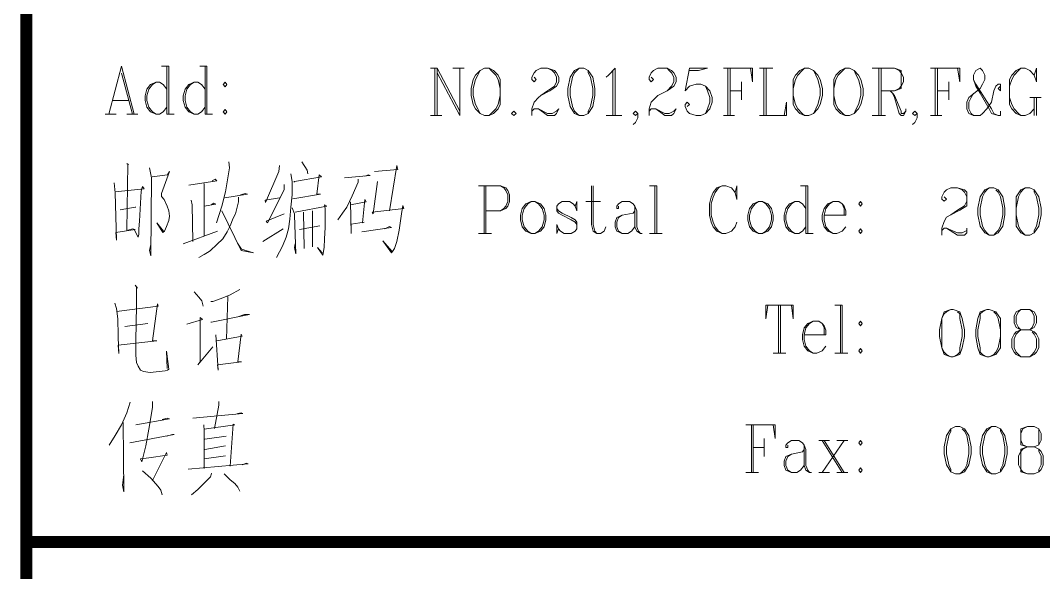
# Model space of a CAD drawing. Extents: x 1332633 to 1595679, y 264824 to 640777.
# Drawn here: x 1397321 to 1399463, y 411203 to 412359 of the extents above; entities that cross this region are included whole.
import ezdxf
from ezdxf.enums import TextEntityAlignment as Align

# ---------------------------------------------------------------- set-up
doc = ezdxf.new("R2010")
doc.units = 0
doc.header["$LTSCALE"] = 1000
doc.header["$MEASUREMENT"] = 0
doc.layers.get('0').update_dxf_attribs({"linetype": 'CONTINUOUS'})
doc.layers.add('_公共_图框', color=4, linetype='CONTINUOUS', lineweight=5)
doc.styles.add('图框文字', font='SIMKAI.TTF')

# ---------------------------------------------------------------- blocks, each defined once
blk = doc.blocks.new('vvxv')
at = {"color": 4, "lineweight": 0}
for points in [[(-3654.2, 9803.6), (-3640.1, 9803.6)], [(-3644.8, 9704.6), (-3644.8, 9803.6)], [(-3640.1, 9794.2), (-3592.9, 9704.6), (-3592.9, 9803.6)], [(-3640.1, 9704.6), (-3640.1, 9803.6), (-3592.9, 9714)], [(-3607.1, 9803.6), (-3583.5, 9803.6)], [(-3541, 9803.6), (-3550.5, 9798.9), (-3559.9, 9789.5), (-3564.6, 9780), (-3569.3, 9761.2), (-3569.3, 9747), (-3564.6, 9728.1), (-3559.9, 9718.7), (-3550.5, 9709.3), (-3541, 9704.6), (-3531.6, 9704.6), (-3522.2, 9709.3), (-3512.7, 9718.7), (-3508, 9728.1), (-3508, 9747), (-3508, 9761.2), (-3508, 9780), (-3512.7, 9789.5), (-3522.2, 9798.9), (-3531.6, 9803.6), (-3541, 9803.6), (-3550.5, 9798.9), (-3555.2, 9789.5), (-3559.9, 9780), (-3564.6, 9761.2), (-3564.6, 9747), (-3559.9, 9728.1), (-3555.2, 9718.7), (-3550.5, 9709.3), (-3541, 9704.6)], [(-3531.6, 9704.6), (-3526.9, 9709.3), (-3517.5, 9718.7), (-3512.7, 9728.1), (-3508, 9747), (-3508, 9761.2), (-3512.7, 9780), (-3517.5, 9789.5), (-3526.9, 9798.9), (-3531.6, 9803.6)], [(-3437.3, 9784.7), (-3432.6, 9780), (-3437.3, 9775.3), (-3442, 9780), (-3442, 9784.7), (-3437.3, 9794.2), (-3432.6, 9798.9), (-3423.1, 9803.6), (-3409, 9803.6), (-3394.8, 9798.9), (-3390.1, 9794.2), (-3385.4, 9784.7), (-3385.4, 9775.3), (-3390.1, 9765.9), (-3404.3, 9756.4), (-3423.1, 9747), (-3427.8, 9742.3), (-3437.3, 9732.9), (-3442, 9718.7), (-3442, 9704.6)], [(-3409, 9803.6), (-3399.5, 9798.9), (-3394.8, 9794.2), (-3390.1, 9784.7), (-3390.1, 9775.3), (-3394.8, 9765.9), (-3409, 9756.4), (-3423.1, 9747)], [(-3342.9, 9803.6), (-3352.4, 9798.9), (-3361.8, 9784.7), (-3366.5, 9761.2), (-3366.5, 9747), (-3361.8, 9723.4), (-3352.4, 9709.3), (-3342.9, 9704.6), (-3333.5, 9704.6), (-3324.1, 9709.3), (-3314.6, 9723.4), (-3309.9, 9747), (-3309.9, 9761.2), (-3314.6, 9784.7), (-3324.1, 9798.9), (-3333.5, 9803.6), (-3342.9, 9803.6), (-3347.7, 9798.9), (-3352.4, 9794.2), (-3357.1, 9784.7), (-3361.8, 9761.2), (-3361.8, 9747), (-3357.1, 9723.4), (-3352.4, 9714), (-3347.7, 9709.3), (-3342.9, 9704.6)], [(-3333.5, 9704.6), (-3324.1, 9709.3), (-3324.1, 9714), (-3319.4, 9723.4), (-3314.6, 9747), (-3314.6, 9761.2), (-3319.4, 9784.7), (-3324.1, 9794.2), (-3324.1, 9798.9)], [(-3286.3, 9784.7), (-3281.6, 9789.5), (-3267.5, 9803.6), (-3267.5, 9704.6)], [(-3272.2, 9798.9), (-3272.2, 9704.6)], [(-3192, 9784.7), (-3187.3, 9780), (-3192, 9775.3), (-3196.7, 9780), (-3196.7, 9784.7), (-3192, 9794.2), (-3187.3, 9798.9), (-3177.9, 9803.6), (-3159, 9803.6), (-3149.6, 9798.9), (-3144.8, 9794.2), (-3140.1, 9784.7), (-3140.1, 9775.3), (-3144.8, 9765.9), (-3159, 9756.4), (-3177.9, 9747), (-3182.6, 9742.3), (-3192, 9732.9), (-3196.7, 9718.7), (-3196.7, 9704.6)], [(-3159, 9803.6), (-3154.3, 9798.9), (-3149.6, 9794.2), (-3144.8, 9784.7), (-3144.8, 9775.3), (-3149.6, 9765.9), (-3159, 9756.4), (-3177.9, 9747)], [(-3111.8, 9803.6), (-3121.3, 9756.4), (-3111.8, 9765.9), (-3097.7, 9770.6), (-3088.2, 9770.6), (-3078.8, 9765.9), (-3069.4, 9756.4), (-3064.7, 9742.3), (-3064.7, 9732.9), (-3069.4, 9718.7), (-3078.8, 9709.3), (-3088.2, 9704.6), (-3097.7, 9704.6), (-3111.8, 9709.3), (-3116.5, 9714), (-3121.3, 9723.4), (-3121.3, 9728.1), (-3116.5, 9732.9), (-3111.8, 9728.1), (-3116.5, 9723.4)], [(-3111.8, 9798.9), (-3093, 9798.9), (-3074.1, 9803.6)], [(-3111.8, 9803.6), (-3074.1, 9803.6)], [(-3041.1, 9803.6), (-2979.8, 9803.6), (-2979.8, 9775.3), (-2984.5, 9803.6)], [(-3031.6, 9704.6), (-3031.6, 9803.6)], [(-3026.9, 9803.6), (-3026.9, 9704.6)], [(-2965.6, 9803.6), (-2937.3, 9803.6)], [(-2956.2, 9704.6), (-2956.2, 9803.6)], [(-2951.5, 9803.6), (-2951.5, 9704.6)], [(-2871.3, 9803.6), (-2880.7, 9798.9), (-2890.2, 9789.5), (-2894.9, 9780), (-2894.9, 9761.2), (-2894.9, 9747), (-2894.9, 9728.1), (-2890.2, 9718.7), (-2880.7, 9709.3), (-2871.3, 9704.6), (-2861.9, 9704.6), (-2852.4, 9709.3), (-2843, 9718.7), (-2838.3, 9728.1), (-2833.6, 9747), (-2833.6, 9761.2), (-2838.3, 9780), (-2843, 9789.5), (-2852.4, 9798.9), (-2861.9, 9803.6), (-2871.3, 9803.6), (-2876, 9798.9), (-2885.4, 9789.5), (-2890.2, 9780), (-2894.9, 9761.2), (-2894.9, 9747), (-2890.2, 9728.1), (-2885.4, 9718.7), (-2876, 9709.3), (-2871.3, 9704.6)], [(-2861.9, 9704.6), (-2852.4, 9709.3), (-2847.7, 9718.7), (-2843, 9728.1), (-2838.3, 9747), (-2838.3, 9761.2), (-2843, 9780), (-2847.7, 9789.5), (-2852.4, 9798.9), (-2861.9, 9803.6)], [(-2786.4, 9803.6), (-2795.8, 9798.9), (-2805.3, 9789.5), (-2810, 9780), (-2810, 9761.2), (-2810, 9747), (-2810, 9728.1), (-2805.3, 9718.7), (-2795.8, 9709.3), (-2786.4, 9704.6), (-2777, 9704.6), (-2767.5, 9709.3), (-2758.1, 9718.7), (-2753.4, 9728.1), (-2748.7, 9747), (-2748.7, 9761.2), (-2753.4, 9780), (-2758.1, 9789.5), (-2767.5, 9798.9), (-2777, 9803.6), (-2786.4, 9803.6), (-2791.1, 9798.9), (-2800.5, 9789.5), (-2805.3, 9780), (-2810, 9761.2), (-2810, 9747), (-2805.3, 9728.1), (-2800.5, 9718.7), (-2791.1, 9709.3), (-2786.4, 9704.6)], [(-2777, 9704.6), (-2767.5, 9709.3), (-2762.8, 9718.7), (-2758.1, 9728.1), (-2753.4, 9747), (-2753.4, 9761.2), (-2758.1, 9780), (-2762.8, 9789.5), (-2767.5, 9798.9), (-2777, 9803.6)], [(-2729.8, 9803.6), (-2682.6, 9803.6), (-2668.5, 9798.9), (-2668.5, 9794.2), (-2663.8, 9784.7), (-2663.8, 9775.3), (-2668.5, 9765.9), (-2668.5, 9761.2), (-2682.6, 9756.4), (-2710.9, 9756.4)], [(-2715.6, 9704.6), (-2715.6, 9803.6)], [(-2710.9, 9803.6), (-2710.9, 9704.6)], [(-2682.6, 9803.6), (-2673.2, 9798.9), (-2668.5, 9794.2), (-2668.5, 9784.7), (-2668.5, 9775.3), (-2668.5, 9765.9), (-2673.2, 9761.2), (-2682.6, 9756.4)], [(-2607.2, 9803.6), (-2545.8, 9803.6), (-2545.8, 9775.3), (-2550.6, 9803.6)], [(-2597.7, 9704.6), (-2597.7, 9803.6)], [(-2593, 9803.6), (-2593, 9704.6)], [(-2460.9, 9765.9), (-2465.7, 9761.2), (-2460.9, 9756.4), (-2460.9, 9761.2), (-2460.9, 9765.9), (-2460.9, 9770.6), (-2465.7, 9770.6), (-2470.4, 9765.9), (-2475.1, 9756.4), (-2479.8, 9732.9), (-2489.2, 9718.7), (-2498.7, 9709.3), (-2503.4, 9704.6), (-2517.5, 9704.6), (-2527, 9709.3), (-2531.7, 9718.7), (-2531.7, 9732.9), (-2527, 9742.3), (-2503.4, 9761.2), (-2498.7, 9770.6), (-2494, 9780), (-2494, 9789.5), (-2498.7, 9798.9), (-2503.4, 9803.6), (-2512.8, 9798.9), (-2517.5, 9789.5), (-2517.5, 9780), (-2512.8, 9765.9), (-2503.4, 9751.7), (-2484.5, 9718.7), (-2479.8, 9709.3), (-2465.7, 9704.6), (-2460.9, 9704.6), (-2460.9, 9709.3), (-2460.9, 9714)], [(-2418.5, 9803.6), (-2423.2, 9798.9), (-2432.6, 9789.5), (-2437.4, 9780), (-2442.1, 9765.9), (-2442.1, 9742.3), (-2437.4, 9728.1), (-2432.6, 9718.7), (-2423.2, 9709.3), (-2418.5, 9704.6)], [(-2390.2, 9789.5), (-2385.5, 9775.3), (-2385.5, 9803.6), (-2390.2, 9789.5), (-2399.6, 9798.9), (-2409.1, 9803.6), (-2418.5, 9803.6), (-2427.9, 9798.9), (-2437.4, 9789.5), (-2442.1, 9780), (-2442.1, 9765.9), (-2442.1, 9742.3), (-2442.1, 9728.1), (-2437.4, 9718.7), (-2427.9, 9709.3), (-2418.5, 9704.6), (-2409.1, 9704.6), (-2399.6, 9709.3), (-2390.2, 9718.7)], [(-3088.2, 9770.6), (-3078.8, 9765.9), (-3074.1, 9756.4), (-3069.4, 9742.3), (-3069.4, 9732.9), (-3074.1, 9718.7), (-3078.8, 9709.3), (-3088.2, 9704.6)], [(-3003.4, 9775.3), (-3003.4, 9737.6)], [(-2569.4, 9775.3), (-2569.4, 9737.6)], [(-2517.5, 9780), (-2512.8, 9770.6), (-2479.8, 9718.7), (-2475.1, 9709.3), (-2465.7, 9704.6)], [(-3026.9, 9756.4), (-3003.4, 9756.4)], [(-2692.1, 9756.4), (-2687.3, 9751.7), (-2682.6, 9747), (-2668.5, 9714), (-2668.5, 9709.3), (-2663.8, 9709.3), (-2659, 9714)], [(-2687.3, 9751.7), (-2682.6, 9742.3), (-2673.2, 9709.3), (-2668.5, 9704.6), (-2663.8, 9704.6), (-2659, 9714), (-2659, 9718.7)], [(-2593, 9756.4), (-2569.4, 9756.4)], [(-2517.5, 9704.6), (-2522.3, 9709.3), (-2527, 9718.7), (-2527, 9732.9), (-2522.3, 9742.3), (-2517.5, 9751.7)], [(-2965.6, 9704.6), (-2909, 9704.6), (-2909, 9732.9), (-2913.7, 9704.6)], [(-2399.6, 9742.3), (-2376, 9742.3)], [(-2390.2, 9742.3), (-2390.2, 9704.6)], [(-2385.5, 9742.3), (-2385.5, 9704.6)], [(-3654.2, 9704.6), (-3630.7, 9704.6)], [(-3475, 9709.3), (-3479.7, 9704.6), (-3484.4, 9709.3), (-3479.7, 9714), (-3475, 9709.3), (-3475, 9709.3)], [(-3442, 9714), (-3437.3, 9718.7), (-3427.8, 9718.7), (-3409, 9709.3), (-3399.5, 9709.3), (-3390.1, 9714), (-3385.4, 9718.7)], [(-3427.8, 9718.7), (-3409, 9704.6), (-3394.8, 9704.6), (-3390.1, 9709.3), (-3385.4, 9718.7)], [(-3286.3, 9704.6), (-3253.3, 9704.6)], [(-3220.3, 9709.3), (-3225, 9704.6), (-3229.7, 9709.3), (-3225, 9714), (-3220.3, 9709.3), (-3220.3, 9699.8), (-3225, 9690.4), (-3229.7, 9685.7)], [(-3196.7, 9714), (-3192, 9718.7), (-3182.6, 9718.7), (-3163.7, 9709.3), (-3154.3, 9709.3), (-3144.8, 9714), (-3140.1, 9718.7)], [(-3182.6, 9718.7), (-3163.7, 9704.6), (-3149.6, 9704.6), (-3144.8, 9709.3), (-3140.1, 9718.7)], [(-3041.1, 9704.6), (-3017.5, 9704.6)], [(-2729.8, 9704.6), (-2701.5, 9704.6)], [(-2635.5, 9709.3), (-2640.2, 9704.6), (-2644.9, 9709.3), (-2640.2, 9714), (-2635.5, 9709.3), (-2635.5, 9699.8), (-2640.2, 9690.4), (-2644.9, 9685.7)], [(-2607.2, 9704.6), (-2583.6, 9704.6)], [(-2578.9, 9534.8), (-2574.1, 9530), (-2578.9, 9525.3), (-2583.6, 9530), (-2583.6, 9534.8), (-2578.9, 9544.2), (-2574.1, 9548.9), (-2564.7, 9553.6), (-2550.6, 9553.6), (-2536.4, 9548.9), (-2531.7, 9544.2), (-2531.7, 9534.8), (-2531.7, 9525.3), (-2531.7, 9515.9), (-2545.8, 9506.5), (-2564.7, 9497), (-2574.1, 9492.3), (-2578.9, 9482.9), (-2583.6, 9468.7), (-2583.6, 9454.6)], [(-2550.6, 9553.6), (-2541.1, 9548.9), (-2536.4, 9544.2), (-2531.7, 9534.8), (-2531.7, 9525.3), (-2536.4, 9515.9), (-2550.6, 9506.5), (-2564.7, 9497)], [(-2484.5, 9553.6), (-2494, 9548.9), (-2503.4, 9534.8), (-2508.1, 9511.2), (-2508.1, 9497), (-2503.4, 9473.4), (-2494, 9459.3), (-2484.5, 9454.6), (-2475.1, 9454.6), (-2465.7, 9459.3), (-2456.2, 9473.4), (-2451.5, 9497), (-2451.5, 9511.2), (-2456.2, 9534.8), (-2465.7, 9548.9), (-2475.1, 9553.6), (-2484.5, 9553.6), (-2489.2, 9548.9), (-2494, 9544.2), (-2498.7, 9534.8), (-2503.4, 9511.2), (-2503.4, 9497), (-2498.7, 9473.4), (-2494, 9464), (-2489.2, 9459.3), (-2484.5, 9454.6)], [(-2409.1, 9553.6), (-2418.5, 9548.9), (-2427.9, 9534.8), (-2427.9, 9511.2), (-2427.9, 9497), (-2427.9, 9473.4), (-2418.5, 9459.3), (-2409.1, 9454.6), (-2399.6, 9454.6), (-2390.2, 9459.3), (-2380.8, 9473.4), (-2376, 9497), (-2376, 9511.2), (-2380.8, 9534.8), (-2390.2, 9548.9), (-2399.6, 9553.6), (-2409.1, 9553.6), (-2413.8, 9548.9), (-2418.5, 9544.2), (-2423.2, 9534.8), (-2427.9, 9511.2), (-2427.9, 9497), (-2423.2, 9473.4), (-2418.5, 9464), (-2413.8, 9459.3), (-2409.1, 9454.6)], [(-2475.1, 9454.6), (-2470.4, 9459.3), (-2465.7, 9464), (-2460.9, 9473.4), (-2456.2, 9497), (-2456.2, 9511.2), (-2460.9, 9534.8), (-2465.7, 9544.2), (-2470.4, 9548.9)], [(-2399.6, 9454.6), (-2390.2, 9459.3), (-2390.2, 9464), (-2385.5, 9473.4), (-2380.8, 9497), (-2380.8, 9511.2), (-2385.5, 9534.8), (-2390.2, 9544.2), (-2390.2, 9548.9)], [(-2583.6, 9464), (-2578.9, 9468.7), (-2574.1, 9468.7), (-2550.6, 9459.3), (-2541.1, 9459.3), (-2531.7, 9464), (-2531.7, 9468.7)], [(-2574.1, 9468.7), (-2550.6, 9454.6), (-2536.4, 9454.6), (-2531.7, 9459.3), (-2531.7, 9468.7)], [(-2564.7, 9298.9), (-2578.9, 9294.2), (-2583.6, 9280.1), (-2588.3, 9256.5), (-2588.3, 9242.3), (-2583.6, 9218.8), (-2578.9, 9204.6), (-2564.7, 9199.9), (-2560, 9199.9), (-2545.8, 9204.6), (-2541.1, 9218.8), (-2536.4, 9242.3), (-2536.4, 9256.5), (-2541.1, 9280.1), (-2545.8, 9294.2), (-2560, 9298.9), (-2564.7, 9298.9), (-2574.1, 9294.2), (-2578.9, 9289.5), (-2583.6, 9280.1), (-2583.6, 9256.5), (-2583.6, 9242.3), (-2583.6, 9218.8), (-2578.9, 9209.3), (-2574.1, 9204.6), (-2564.7, 9199.9)], [(-2489.2, 9298.9), (-2503.4, 9294.2), (-2508.1, 9280.1), (-2512.8, 9256.5), (-2512.8, 9242.3), (-2508.1, 9218.8), (-2503.4, 9204.6), (-2489.2, 9199.9), (-2484.5, 9199.9), (-2470.4, 9204.6), (-2460.9, 9218.8), (-2460.9, 9242.3), (-2460.9, 9256.5), (-2460.9, 9280.1), (-2470.4, 9294.2), (-2484.5, 9298.9), (-2489.2, 9298.9), (-2498.7, 9294.2), (-2503.4, 9289.5), (-2503.4, 9280.1), (-2508.1, 9256.5), (-2508.1, 9242.3), (-2503.4, 9218.8), (-2503.4, 9209.3), (-2498.7, 9204.6), (-2489.2, 9199.9)], [(-2418.5, 9298.9), (-2427.9, 9294.2), (-2432.6, 9284.8), (-2432.6, 9270.6), (-2427.9, 9261.2), (-2418.5, 9256.5), (-2399.6, 9256.5), (-2390.2, 9261.2), (-2385.5, 9270.6), (-2385.5, 9284.8), (-2390.2, 9294.2), (-2399.6, 9298.9), (-2418.5, 9298.9), (-2423.2, 9294.2), (-2427.9, 9284.8), (-2427.9, 9270.6), (-2423.2, 9261.2), (-2418.5, 9256.5)], [(-2399.6, 9256.5), (-2394.9, 9261.2), (-2390.2, 9270.6), (-2390.2, 9284.8), (-2394.9, 9294.2), (-2399.6, 9298.9)], [(-2560, 9199.9), (-2550.6, 9204.6), (-2545.8, 9209.3), (-2545.8, 9218.8), (-2541.1, 9242.3), (-2541.1, 9256.5), (-2545.8, 9280.1), (-2545.8, 9289.5), (-2550.6, 9294.2)], [(-2484.5, 9199.9), (-2475.1, 9204.6), (-2470.4, 9209.3), (-2465.7, 9218.8), (-2460.9, 9242.3), (-2460.9, 9256.5), (-2465.7, 9280.1), (-2470.4, 9289.5), (-2475.1, 9294.2)], [(-2418.5, 9256.5), (-2427.9, 9251.8), (-2432.6, 9247.1), (-2437.4, 9237.6), (-2437.4, 9218.8), (-2432.6, 9209.3), (-2427.9, 9204.6), (-2418.5, 9199.9), (-2399.6, 9199.9), (-2390.2, 9204.6), (-2385.5, 9209.3), (-2380.8, 9218.8), (-2380.8, 9237.6), (-2385.5, 9247.1), (-2390.2, 9251.8), (-2399.6, 9256.5)], [(-2418.5, 9256.5), (-2423.2, 9251.8), (-2427.9, 9247.1), (-2432.6, 9237.6), (-2432.6, 9218.8), (-2427.9, 9209.3), (-2423.2, 9204.6), (-2418.5, 9199.9)], [(-2399.6, 9199.9), (-2394.9, 9204.6), (-2390.2, 9209.3), (-2385.5, 9218.8), (-2385.5, 9237.6), (-2390.2, 9247.1), (-2394.9, 9251.8)], [(-2555.3, 9053.7), (-2564.7, 9049), (-2574.1, 9034.8), (-2578.9, 9011.2), (-2578.9, 8997.1), (-2574.1, 8973.5), (-2564.7, 8959.3), (-2555.3, 8954.6), (-2545.8, 8954.6), (-2536.4, 8959.3), (-2527, 8973.5), (-2522.3, 8997.1), (-2522.3, 9011.2), (-2527, 9034.8), (-2536.4, 9049), (-2545.8, 9053.7), (-2555.3, 9053.7), (-2564.7, 9049), (-2564.7, 9044.2), (-2569.4, 9034.8), (-2574.1, 9011.2), (-2574.1, 8997.1), (-2569.4, 8973.5), (-2564.7, 8964.1), (-2564.7, 8959.3), (-2555.3, 8954.6)], [(-2545.8, 8954.6), (-2541.1, 8959.3), (-2536.4, 8964.1), (-2531.7, 8973.5), (-2527, 8997.1), (-2527, 9011.2), (-2531.7, 9034.8), (-2536.4, 9044.2), (-2541.1, 9049)], [(-2479.8, 9053.7), (-2489.2, 9049), (-2498.7, 9034.8), (-2503.4, 9011.2), (-2503.4, 8997.1), (-2498.7, 8973.5), (-2489.2, 8959.3), (-2479.8, 8954.6), (-2470.4, 8954.6), (-2460.9, 8959.3), (-2451.5, 8973.5), (-2446.8, 8997.1), (-2446.8, 9011.2), (-2451.5, 9034.8), (-2460.9, 9049), (-2470.4, 9053.7), (-2479.8, 9053.7), (-2484.5, 9049), (-2489.2, 9044.2), (-2494, 9034.8), (-2498.7, 9011.2), (-2498.7, 8997.1), (-2494, 8973.5), (-2489.2, 8964.1), (-2484.5, 8959.3), (-2479.8, 8954.6)], [(-2470.4, 8954.6), (-2460.9, 8959.3), (-2460.9, 8964.1), (-2456.2, 8973.5), (-2451.5, 8997.1), (-2451.5, 9011.2), (-2456.2, 9034.8), (-2460.9, 9044.2), (-2460.9, 9049)], [(-2404.3, 9053.7), (-2418.5, 9049), (-2418.5, 9039.5), (-2418.5, 9025.4), (-2418.5, 9015.9), (-2404.3, 9011.2), (-2390.2, 9011.2), (-2380.8, 9015.9), (-2376, 9025.4), (-2376, 9039.5), (-2380.8, 9049), (-2390.2, 9053.7), (-2404.3, 9053.7), (-2413.8, 9049), (-2418.5, 9039.5), (-2418.5, 9025.4), (-2413.8, 9015.9), (-2404.3, 9011.2)], [(-2390.2, 9011.2), (-2380.8, 9015.9), (-2380.8, 9025.4), (-2380.8, 9039.5), (-2380.8, 9049), (-2390.2, 9053.7)], [(-2404.3, 9011.2), (-2418.5, 9006.5), (-2418.5, 9001.8), (-2423.2, 8992.4), (-2423.2, 8973.5), (-2418.5, 8964.1), (-2418.5, 8959.3), (-2404.3, 8954.6), (-2390.2, 8954.6), (-2380.8, 8959.3), (-2376, 8964.1), (-2371.3, 8973.5), (-2371.3, 8992.4), (-2376, 9001.8), (-2380.8, 9006.5), (-2390.2, 9011.2)], [(-2404.3, 9011.2), (-2413.8, 9006.5), (-2418.5, 9001.8), (-2418.5, 8992.4), (-2418.5, 8973.5), (-2418.5, 8964.1), (-2413.8, 8959.3), (-2404.3, 8954.6)], [(-2390.2, 8954.6), (-2380.8, 8959.3), (-2380.8, 8964.1), (-2376, 8973.5), (-2376, 8992.4), (-2380.8, 9001.8), (-2380.8, 9006.5)]]:
    blk.add_lwpolyline(points, dxfattribs=at)
at = {"layer": '_公共_图框'}
for p, q in [((-4327.8, 9707.7), (-4301, 9807.8)), ((-4301, 9807.8), (-4274.5, 9707.7)), ((-4301, 9793.5), (-4278.2, 9707.7)), ((-4217.4, 9807.8), (-4202, 9807.8)), ((-4205.9, 9807.8), (-4205.9, 9707.7)), ((-4202, 9807.8), (-4202, 9707.7)), ((-4137.3, 9807.8), (-4122.2, 9807.8)), ((-4125.9, 9807.8), (-4125.9, 9707.7)), ((-4122.2, 9807.8), (-4122.2, 9707.7)), ((-4240.2, 9769.6), (-4247.8, 9760.2)), ((-4236.3, 9769.6), (-4244.1, 9760.2)), ((-4228.8, 9774.5), (-4240.2, 9769.6)), ((-4228.8, 9774.5), (-4236.3, 9769.6)), ((-4221.3, 9774.5), (-4228.8, 9774.5)), ((-4213.5, 9769.6), (-4221.3, 9774.5)), ((-4205.9, 9760.2), (-4213.5, 9769.6)), ((-4160.2, 9769.6), (-4168, 9760.2)), ((-4156.5, 9769.6), (-4164.1, 9760.2)), ((-4148.7, 9774.5), (-4160.2, 9769.6)), ((-4148.7, 9774.5), (-4156.5, 9769.6)), ((-4141.2, 9774.5), (-4148.7, 9774.5)), ((-4133.7, 9769.6), (-4141.2, 9774.5)), ((-4125.9, 9760.2), (-4133.7, 9769.6)), ((-4084, 9774.5), (-4087.9, 9769.6)), ((-4087.9, 9769.6), (-4084, 9764.9)), ((-4084, 9774.5), (-4084, 9774.5)), ((-4080.4, 9769.6), (-4084, 9774.5)), ((-4084, 9764.9), (-4080.4, 9769.6)), ((-4247.8, 9760.2), (-4251.7, 9745.9)), ((-4251.7, 9745.9), (-4251.7, 9736.3)), ((-4244.1, 9760.2), (-4247.8, 9745.9)), ((-4247.8, 9745.9), (-4247.8, 9736.3)), ((-4168, 9760.2), (-4171.6, 9745.9)), ((-4171.6, 9745.9), (-4171.6, 9736.3)), ((-4164.1, 9760.2), (-4168, 9745.9)), ((-4168, 9745.9), (-4168, 9736.3)), ((-4320, 9736.3), (-4286, 9736.3)), ((-4251.7, 9736.3), (-4247.8, 9722)), ((-4247.8, 9736.3), (-4244.1, 9722)), ((-4171.6, 9736.3), (-4168, 9722)), ((-4168, 9736.3), (-4164.1, 9722)), ((-4335.3, 9707.7), (-4312.5, 9707.7)), ((-4289.6, 9707.7), (-4266.7, 9707.7)), ((-4247.8, 9722), (-4240.2, 9712.7)), ((-4244.1, 9722), (-4236.3, 9712.7)), ((-4240.2, 9712.7), (-4228.8, 9707.7)), ((-4236.3, 9712.7), (-4228.8, 9707.7)), ((-4228.8, 9707.7), (-4221.3, 9707.7)), ((-4221.3, 9707.7), (-4213.5, 9712.7)), ((-4213.5, 9712.7), (-4205.9, 9722)), ((-4205.9, 9707.7), (-4190.6, 9707.7)), ((-4168, 9722), (-4160.2, 9712.7)), ((-4164.1, 9722), (-4156.5, 9712.7)), ((-4160.2, 9712.7), (-4148.7, 9707.7)), ((-4156.5, 9712.7), (-4148.7, 9707.7)), ((-4148.7, 9707.7), (-4141.2, 9707.7)), ((-4141.2, 9707.7), (-4133.7, 9712.7)), ((-4133.7, 9712.7), (-4125.9, 9722)), ((-4125.9, 9707.7), (-4110.8, 9707.7)), ((-4084, 9717.3), (-4087.9, 9712.7)), ((-4087.9, 9712.7), (-4084, 9707.7)), ((-4084, 9717.3), (-4084, 9717.3)), ((-4080.4, 9712.7), (-4084, 9717.3)), ((-4084, 9707.7), (-4080.4, 9712.7)), ((-4290.1, 9604.5), (-4286.2, 9601.4)), ((-4287.5, 9603), (-4290.1, 9464.5)), ((-4286.2, 9601.4), (-4287.5, 9603)), ((-4242.3, 9595.2), (-4238.4, 9574.7)), ((-4074.7, 9595.2), (-4083.5, 9544.8)), ((-4076, 9607.7), (-4074.7, 9595.2)), ((-3970.2, 9599.9), (-3971.5, 9587.4)), ((-3923.7, 9607.7), (-3912.2, 9590.5)), ((-3724.8, 9599.9), (-3739.9, 9505.5)), ((-3722.2, 9592.1), (-3724.8, 9599.9)), ((-4238.4, 9574.7), (-4239.7, 9410.9)), ((-4237.1, 9576.2), (-4204.4, 9580.9)), ((-4200.7, 9587.4), (-4217.1, 9541.6)), ((-4204.4, 9580.9), (-4200.7, 9587.4)), ((-3971.5, 9587.4), (-3999.3, 9522.7)), ((-3946.3, 9582.7), (-3943.9, 9566.9)), ((-3938.7, 9566.9), (-3882.1, 9576.2)), ((-3912.2, 9590.5), (-3911.2, 9582.7)), ((-3887.3, 9580.9), (-3892.2, 9540.1)), ((-3882.1, 9576.2), (-3887.3, 9580.9)), ((-3834.3, 9574.7), (-3780.2, 9579.3)), ((-3783.8, 9580.9), (-3791.4, 9577.8)), ((-3780.2, 9579.3), (-3783.8, 9580.9)), ((-3771.4, 9587.4), (-3722.2, 9592.1)), ((-4316.6, 9563.7), (-4314, 9543.2)), ((-4257.4, 9555.9), (-4260, 9546.3)), ((-4253.5, 9551), (-4257.4, 9555.9)), ((-4160.4, 9559.1), (-4101.2, 9568.4)), ((-4127.7, 9562.2), (-4127.7, 9452)), ((-4105.1, 9571.5), (-4111.3, 9568.4)), ((-4101.2, 9568.4), (-4105.1, 9571.5)), ((-3960.3, 9560.6), (-3960.3, 9549.4)), ((-3943.9, 9566.9), (-3943.9, 9538.5)), ((-3940, 9565.3), (-3938.7, 9566.9)), ((-3805.4, 9565.3), (-3817.9, 9537)), ((-3805.4, 9571.5), (-3805.4, 9565.3)), ((-3765.1, 9566.9), (-3774, 9499)), ((-3553.6, 9557.8), (-3507.8, 9557.8)), ((-3542.1, 9557.8), (-3542.1, 9457.7)), ((-3538.2, 9557.8), (-3538.2, 9457.7)), ((-3507.8, 9557.8), (-3496.4, 9553.1)), ((-3507.8, 9557.8), (-3500.3, 9553.1)), ((-3500.3, 9553.1), (-3496.4, 9548.1)), ((-3496.4, 9553.1), (-3492.5, 9548.1)), ((-3317.3, 9557.8), (-3317.3, 9476.9)), ((-3313.7, 9557.8), (-3313.7, 9476.9)), ((-3180.4, 9557.8), (-3195.7, 9557.8)), ((-3184.2, 9557.8), (-3184.2, 9457.7)), ((-3180.4, 9457.7), (-3180.4, 9557.8)), ((-3054.8, 9553.1), (-3062.4, 9543.5)), ((-3050.9, 9553.1), (-3058.5, 9543.5)), ((-3043.4, 9557.8), (-3054.8, 9553.1)), ((-3043.4, 9557.8), (-3050.9, 9553.1)), ((-3035.6, 9557.8), (-3043.4, 9557.8)), ((-3024.2, 9553.1), (-3035.6, 9557.8)), ((-3016.6, 9543.5), (-3024.2, 9553.1)), ((-3013, 9557.8), (-3016.6, 9543.5)), ((-3013, 9529.2), (-3013, 9557.8)), ((-2879.6, 9557.8), (-2864.3, 9557.8)), ((-2868.2, 9557.8), (-2868.2, 9457.7)), ((-2864.3, 9557.8), (-2864.3, 9457.7)), ((-4314, 9544.8), (-4253.5, 9551)), ((-4314, 9543.2), (-4311.4, 9443.9)), ((-4260, 9546.3), (-4263.6, 9483.4)), ((-4217.1, 9541.6), (-4217.1, 9535.4)), ((-4217.1, 9535.4), (-4211.9, 9529.2)), ((-4083.5, 9544.8), (-4091, 9514.9)), ((-4084.8, 9532.3), (-4037, 9540.1)), ((-4056, 9533.8), (-4056, 9524.2)), ((-4041.9, 9541.6), (-4052.1, 9538.5)), ((-4037, 9540.1), (-4041.9, 9541.6)), ((-4000.6, 9527.3), (-3970.2, 9532.3)), ((-3960.3, 9549.4), (-3995.4, 9480.3)), ((-3943.9, 9538.5), (-3946.3, 9513.3)), ((-3884.7, 9540.1), (-3942.6, 9530.7)), ((-3892.2, 9540.1), (-3884.7, 9540.1)), ((-3817.9, 9537), (-3829.3, 9513.3)), ((-3496.4, 9548.1), (-3492.5, 9538.8)), ((-3492.5, 9548.1), (-3488.9, 9538.8)), ((-3492.5, 9538.8), (-3492.5, 9524.5)), ((-3488.9, 9538.8), (-3488.9, 9524.5)), ((-3066.3, 9533.8), (-3069.9, 9519.8)), ((-3062.4, 9543.5), (-3066.3, 9533.8)), ((-3062.4, 9533.8), (-3066.3, 9519.8)), ((-3058.5, 9543.5), (-3062.4, 9533.8)), ((-3016.6, 9543.5), (-3013, 9529.2)), ((-4272.5, 9513.3), (-4303.9, 9507.1)), ((-4271.2, 9513.3), (-4272.5, 9513.3)), ((-4211.9, 9529.2), (-4205.7, 9514.9)), ((-4205.7, 9514.9), (-4202, 9505.5)), ((-4155.2, 9527.3), (-4152.9, 9518)), ((-4152.9, 9518), (-4151.6, 9440.8)), ((-4127.7, 9514.9), (-4103.8, 9519.6)), ((-4108.7, 9521.1), (-4112.6, 9518)), ((-4103.8, 9519.6), (-4108.7, 9521.1)), ((-4091, 9514.9), (-4102.5, 9480.3)), ((-4056, 9524.2), (-4062.2, 9499)), ((-3999.3, 9522.7), (-4000.6, 9527.3)), ((-3946.3, 9513.3), (-3948.9, 9488.1)), ((-3943.9, 9511.8), (-3938.7, 9499)), ((-3937.4, 9502.4), (-3870.9, 9514.9)), ((-3875.8, 9518), (-3874.5, 9510.2)), ((-3870.9, 9514.9), (-3875.8, 9518)), ((-3874.5, 9510.2), (-3874.5, 9470.7)), ((-3829.3, 9513.3), (-3838.2, 9500.6)), ((-3789, 9524.2), (-3821.8, 9518)), ((-3821.8, 9524.2), (-3820.5, 9458.2)), ((-3796.6, 9480.3), (-3791.4, 9529.2)), ((-3791.4, 9529.2), (-3789, 9524.2)), ((-3776.3, 9502.4), (-3709.8, 9510.2)), ((-3712.1, 9516.4), (-3714.7, 9499)), ((-3709.8, 9510.2), (-3712.1, 9516.4)), ((-3496.4, 9510.2), (-3507.8, 9505.5)), ((-3500.3, 9510.2), (-3507.8, 9505.5)), ((-3496.4, 9514.9), (-3500.3, 9510.2)), ((-3492.5, 9524.5), (-3496.4, 9514.9)), ((-3492.5, 9514.9), (-3496.4, 9510.2)), ((-3488.9, 9524.5), (-3492.5, 9514.9)), ((-3462.1, 9510.2), (-3466, 9495.9)), ((-3454.5, 9519.8), (-3462.1, 9510.2)), ((-3458.2, 9510.2), (-3462.1, 9495.9)), ((-3450.6, 9519.8), (-3458.2, 9510.2)), ((-3443.1, 9524.5), (-3454.5, 9519.8)), ((-3443.1, 9524.5), (-3450.6, 9519.8)), ((-3435.6, 9524.5), (-3443.1, 9524.5)), ((-3424.1, 9519.8), (-3435.6, 9524.5)), ((-3427.8, 9519.8), (-3435.6, 9524.5)), ((-3420.2, 9510.2), (-3427.8, 9519.8)), ((-3416.3, 9510.2), (-3424.1, 9519.8)), ((-3416.3, 9495.9), (-3420.2, 9510.2)), ((-3412.7, 9495.9), (-3416.3, 9510.2)), ((-3385.9, 9519.8), (-3389.8, 9514.9)), ((-3389.8, 9514.9), (-3389.8, 9505.5)), ((-3389.8, 9510.2), (-3385.9, 9505.5)), ((-3378.4, 9524.5), (-3385.9, 9519.8)), ((-3363.1, 9524.5), (-3378.4, 9524.5)), ((-3355.5, 9519.8), (-3363.1, 9524.5)), ((-3351.6, 9514.9), (-3355.5, 9519.8)), ((-3351.6, 9514.9), (-3348, 9524.5)), ((-3348, 9505.5), (-3351.6, 9514.9)), ((-3348, 9524.5), (-3348, 9505.5)), ((-3328.8, 9524.5), (-3298.3, 9524.5)), ((-3264, 9514.9), (-3260.4, 9519.8)), ((-3264, 9510.2), (-3264, 9514.9)), ((-3260.4, 9510.2), (-3264, 9510.2)), ((-3260.4, 9519.8), (-3252.6, 9524.5)), ((-3260.4, 9514.9), (-3260.4, 9510.2)), ((-3252.6, 9524.5), (-3237.5, 9524.5)), ((-3237.5, 9524.5), (-3230, 9519.8)), ((-3230, 9519.8), (-3226.1, 9514.9)), ((-3226.1, 9514.9), (-3222.2, 9505.5)), ((-3226.1, 9514.9), (-3226.1, 9472)), ((-3069.9, 9519.8), (-3069.9, 9495.9)), ((-3066.3, 9519.8), (-3066.3, 9495.9)), ((-2986.2, 9510.2), (-2990.1, 9495.9)), ((-2978.7, 9519.8), (-2986.2, 9510.2)), ((-2982.3, 9510.2), (-2986.2, 9495.9)), ((-2974.8, 9519.8), (-2982.3, 9510.2)), ((-2967.2, 9524.5), (-2978.7, 9519.8)), ((-2967.2, 9524.5), (-2974.8, 9519.8)), ((-2959.4, 9524.5), (-2967.2, 9524.5)), ((-2948.3, 9519.8), (-2959.4, 9524.5)), ((-2951.9, 9519.8), (-2959.4, 9524.5)), ((-2944.4, 9510.2), (-2951.9, 9519.8)), ((-2940.5, 9510.2), (-2948.3, 9519.8)), ((-2940.5, 9495.9), (-2944.4, 9510.2)), ((-2936.8, 9495.9), (-2940.5, 9510.2)), ((-2910.1, 9510.2), (-2914, 9495.9)), ((-2902.5, 9519.8), (-2910.1, 9510.2)), ((-2906.2, 9510.2), (-2910.1, 9495.9)), ((-2898.6, 9519.8), (-2906.2, 9510.2)), ((-2891.1, 9524.5), (-2902.5, 9519.8)), ((-2891.1, 9524.5), (-2898.6, 9519.8)), ((-2883.3, 9524.5), (-2891.1, 9524.5)), ((-2875.7, 9519.8), (-2883.3, 9524.5)), ((-2868.2, 9510.2), (-2875.7, 9519.8)), ((-2830, 9510.2), (-2833.9, 9495.9)), ((-2822.5, 9519.8), (-2830, 9510.2)), ((-2826.4, 9510.2), (-2830, 9495.9)), ((-2818.6, 9519.8), (-2826.4, 9510.2)), ((-2811, 9524.5), (-2822.5, 9519.8)), ((-2811, 9524.5), (-2818.6, 9519.8)), ((-2799.6, 9524.5), (-2811, 9524.5)), ((-2792.1, 9519.8), (-2799.6, 9524.5)), ((-2788.2, 9514.9), (-2792.1, 9519.8)), ((-2788.2, 9510.2), (-2792.1, 9519.8)), ((-2784.5, 9505.5), (-2788.2, 9514.9)), ((-2788.2, 9495.9), (-2788.2, 9510.2)), ((-2753.9, 9524.5), (-2757.8, 9519.8)), ((-2757.8, 9519.8), (-2753.9, 9514.9)), ((-2753.9, 9524.5), (-2753.9, 9524.5)), ((-2750.2, 9519.8), (-2753.9, 9524.5)), ((-2753.9, 9514.9), (-2750.2, 9519.8)), ((-4202, 9505.5), (-4200.7, 9494.3)), ((-4200.7, 9494.3), (-4202, 9485)), ((-4091, 9505.5), (-4050.8, 9422.1)), ((-4067.1, 9489.7), (-4073.6, 9473.8)), ((-4062.2, 9499), (-4067.1, 9489.7)), ((-3998, 9483.4), (-3960.3, 9499)), ((-3948.9, 9488.1), (-3951.5, 9467.6)), ((-3938.7, 9499), (-3938.7, 9495.9)), ((-3938.7, 9495.9), (-3936.4, 9415.6)), ((-3920, 9502.4), (-3918.7, 9426.8)), ((-3901.1, 9505.5), (-3901.1, 9429.9)), ((-3838.2, 9500.6), (-3848, 9486.5)), ((-3774, 9499), (-3776.3, 9502.4)), ((-3714.7, 9499), (-3719.6, 9464.5)), ((-3507.8, 9505.5), (-3538.2, 9505.5)), ((-3466, 9495.9), (-3466, 9486.3)), ((-3462.1, 9495.9), (-3462.1, 9486.3)), ((-3416.3, 9486.3), (-3416.3, 9495.9)), ((-3412.7, 9486.3), (-3412.7, 9495.9)), ((-3389.8, 9505.5), (-3385.9, 9500.6)), ((-3385.9, 9505.5), (-3378.4, 9500.6)), ((-3385.9, 9500.6), (-3378.4, 9495.9)), ((-3378.4, 9500.6), (-3359.4, 9491.2)), ((-3378.4, 9495.9), (-3359.4, 9486.3)), ((-3359.4, 9491.2), (-3351.6, 9486.3)), ((-3264, 9491.2), (-3267.9, 9481.6)), ((-3252.6, 9495.9), (-3264, 9491.2)), ((-3260.4, 9491.2), (-3264, 9481.6)), ((-3252.6, 9495.9), (-3260.4, 9491.2)), ((-3230, 9500.6), (-3252.6, 9495.9)), ((-3226.1, 9505.5), (-3230, 9500.6)), ((-3222.2, 9505.5), (-3222.2, 9472)), ((-3069.9, 9495.9), (-3066.3, 9481.6)), ((-3066.3, 9495.9), (-3062.4, 9481.6)), ((-2990.1, 9495.9), (-2990.1, 9486.3)), ((-2986.2, 9495.9), (-2986.2, 9486.3)), ((-2940.5, 9486.3), (-2940.5, 9495.9)), ((-2936.8, 9486.3), (-2936.8, 9495.9)), ((-2914, 9495.9), (-2914, 9486.3)), ((-2910.1, 9495.9), (-2910.1, 9486.3)), ((-2833.9, 9495.9), (-2833.9, 9486.3)), ((-2830, 9495.9), (-2784.5, 9495.9)), ((-2830, 9495.9), (-2830, 9486.3)), ((-2784.5, 9495.9), (-2784.5, 9505.5)), ((-4277.4, 9467.6), (-4287.5, 9464.5)), ((-4272.5, 9466), (-4277.4, 9467.6)), ((-4263.6, 9483.4), (-4264.9, 9467.6)), ((-4264.9, 9467.6), (-4264.9, 9456.7)), ((-4227.2, 9480.3), (-4213.2, 9462.9)), ((-4214.5, 9459.8), (-4227.2, 9480.3)), ((-4207, 9472.3), (-4210.9, 9462.9)), ((-4202, 9485), (-4207, 9472.3)), ((-4073.6, 9473.8), (-4079.9, 9461.3)), ((-3962.6, 9467.6), (-4005.5, 9440.8)), ((-3995.4, 9480.3), (-3998, 9483.4)), ((-3951.5, 9467.6), (-3956.4, 9450.4)), ((-3928.6, 9466), (-3886, 9473.8)), ((-3874.5, 9470.7), (-3875.8, 9447)), ((-3820.5, 9477.2), (-3792.7, 9481.9)), ((-3820.5, 9458.2), (-3820.5, 9477.2)), ((-3797.9, 9461.3), (-3736, 9470.7)), ((-3792.7, 9481.9), (-3796.6, 9480.3)), ((-3739.9, 9472.3), (-3750.1, 9467.6)), ((-3736, 9470.7), (-3739.9, 9472.3)), ((-3466, 9486.3), (-3462.1, 9472)), ((-3462.1, 9486.3), (-3458.2, 9472)), ((-3462.1, 9472), (-3454.5, 9462.6)), ((-3458.2, 9472), (-3450.6, 9462.6)), ((-3427.8, 9462.6), (-3420.2, 9472)), ((-3424.1, 9462.6), (-3416.3, 9472)), ((-3420.2, 9472), (-3416.3, 9486.3)), ((-3416.3, 9472), (-3412.7, 9486.3)), ((-3389.8, 9476.9), (-3389.8, 9457.7)), ((-3385.9, 9467.3), (-3389.8, 9476.9)), ((-3389.8, 9457.7), (-3385.9, 9467.3)), ((-3382, 9462.6), (-3385.9, 9467.3)), ((-3359.4, 9486.3), (-3351.6, 9481.6)), ((-3351.6, 9486.3), (-3348, 9481.6)), ((-3351.6, 9481.6), (-3348, 9476.9)), ((-3348, 9467.3), (-3351.6, 9462.6)), ((-3348, 9481.6), (-3348, 9467.3)), ((-3317.3, 9476.9), (-3313.7, 9462.6)), ((-3313.7, 9476.9), (-3309.8, 9462.6)), ((-3290.8, 9462.6), (-3286.9, 9472)), ((-3267.9, 9481.6), (-3267.9, 9472)), ((-3267.9, 9472), (-3264, 9462.6)), ((-3264, 9481.6), (-3264, 9472)), ((-3264, 9472), (-3260.4, 9462.6)), ((-3233.6, 9462.6), (-3226.1, 9472)), ((-3226.1, 9472), (-3222.2, 9462.6)), ((-3222.2, 9472), (-3218.6, 9462.6)), ((-3066.3, 9481.6), (-3062.4, 9472)), ((-3062.4, 9481.6), (-3058.5, 9472)), ((-3062.4, 9472), (-3054.8, 9462.6)), ((-3058.5, 9472), (-3050.9, 9462.6)), ((-3024.2, 9462.6), (-3016.6, 9472)), ((-3016.6, 9472), (-3013, 9481.6)), ((-2990.1, 9486.3), (-2986.2, 9472)), ((-2986.2, 9486.3), (-2982.3, 9472)), ((-2986.2, 9472), (-2978.7, 9462.6)), ((-2982.3, 9472), (-2974.8, 9462.6)), ((-2951.9, 9462.6), (-2944.4, 9472)), ((-2948.3, 9462.6), (-2940.5, 9472)), ((-2944.4, 9472), (-2940.5, 9486.3)), ((-2940.5, 9472), (-2936.8, 9486.3)), ((-2914, 9486.3), (-2910.1, 9472)), ((-2910.1, 9486.3), (-2906.2, 9472)), ((-2910.1, 9472), (-2902.5, 9462.6)), ((-2906.2, 9472), (-2898.6, 9462.6)), ((-2875.7, 9462.6), (-2868.2, 9472)), ((-2833.9, 9486.3), (-2830, 9472)), ((-2830, 9486.3), (-2826.4, 9472)), ((-2830, 9472), (-2822.5, 9462.6)), ((-2826.4, 9472), (-2818.6, 9462.6)), ((-2792.1, 9462.6), (-2784.5, 9472)), ((-2753.9, 9467.3), (-2757.8, 9462.6)), ((-2753.9, 9467.3), (-2753.9, 9467.3)), ((-2750.2, 9462.6), (-2753.9, 9467.3)), ((-4312.7, 9459.8), (-4272.5, 9466)), ((-4311.4, 9443.9), (-4312.7, 9459.8)), ((-4266.2, 9450.4), (-4273.7, 9464.5)), ((-4264.9, 9456.7), (-4266.2, 9450.4)), ((-4210.9, 9462.9), (-4214.5, 9459.8)), ((-4171.6, 9436.1), (-4099.9, 9462.9)), ((-4088.7, 9447), (-4101.2, 9434.6)), ((-4079.9, 9461.3), (-4088.7, 9447)), ((-3956.4, 9450.4), (-3963.9, 9431.4)), ((-3875.8, 9447), (-3877.1, 9428.3)), ((-3719.6, 9464.5), (-3724.8, 9440.8)), ((-3553.6, 9457.7), (-3526.8, 9457.7)), ((-3454.5, 9462.6), (-3443.1, 9457.7)), ((-3450.6, 9462.6), (-3443.1, 9457.7)), ((-3443.1, 9457.7), (-3435.6, 9457.7)), ((-3435.6, 9457.7), (-3424.1, 9462.6)), ((-3435.6, 9457.7), (-3427.8, 9462.6)), ((-3374.5, 9457.7), (-3382, 9462.6)), ((-3359.4, 9457.7), (-3374.5, 9457.7)), ((-3351.6, 9462.6), (-3359.4, 9457.7)), ((-3313.7, 9462.6), (-3305.9, 9457.7)), ((-3309.8, 9462.6), (-3305.9, 9457.7)), ((-3305.9, 9457.7), (-3298.3, 9457.7)), ((-3298.3, 9457.7), (-3290.8, 9462.6)), ((-3264, 9462.6), (-3252.6, 9457.7)), ((-3260.4, 9462.6), (-3252.6, 9457.7)), ((-3252.6, 9457.7), (-3241.2, 9457.7)), ((-3241.2, 9457.7), (-3233.6, 9462.6)), ((-3222.2, 9462.6), (-3214.7, 9457.7)), ((-3218.6, 9462.6), (-3214.7, 9457.7)), ((-3214.7, 9457.7), (-3210.8, 9457.7)), ((-3195.7, 9457.7), (-3168.9, 9457.7)), ((-3054.8, 9462.6), (-3043.4, 9457.7)), ((-3050.9, 9462.6), (-3043.4, 9457.7)), ((-3043.4, 9457.7), (-3035.6, 9457.7)), ((-3035.6, 9457.7), (-3024.2, 9462.6)), ((-2978.7, 9462.6), (-2967.2, 9457.7)), ((-2974.8, 9462.6), (-2967.2, 9457.7)), ((-2967.2, 9457.7), (-2959.4, 9457.7)), ((-2959.4, 9457.7), (-2948.3, 9462.6)), ((-2959.4, 9457.7), (-2951.9, 9462.6)), ((-2902.5, 9462.6), (-2891.1, 9457.7)), ((-2898.6, 9462.6), (-2891.1, 9457.7)), ((-2891.1, 9457.7), (-2883.3, 9457.7)), ((-2883.3, 9457.7), (-2875.7, 9462.6)), ((-2868.2, 9457.7), (-2852.9, 9457.7)), ((-2822.5, 9462.6), (-2811, 9457.7)), ((-2818.6, 9462.6), (-2811, 9457.7)), ((-2811, 9457.7), (-2803.5, 9457.7)), ((-2803.5, 9457.7), (-2792.1, 9462.6)), ((-2757.8, 9462.6), (-2753.9, 9457.7)), ((-2753.9, 9457.7), (-2750.2, 9462.6)), ((-4242.3, 9422.1), (-4239.7, 9434.6)), ((-4101.2, 9434.6), (-4115, 9422.1)), ((-4049.7, 9425.2), (-4058.3, 9437.7)), ((-4024.5, 9417.2), (-4049.7, 9425.2)), ((-3963.9, 9431.4), (-3976.7, 9407.8)), ((-3938.7, 9428.3), (-3937.4, 9436.1)), ((-3936.4, 9415.6), (-3938.7, 9428.3)), ((-3890.9, 9428.3), (-3880.8, 9417.2)), ((-3879.7, 9412.5), (-3890.9, 9428.3)), ((-3877.1, 9428.3), (-3879.7, 9412.5)), ((-3753.7, 9442.4), (-3734.7, 9420.3)), ((-3736, 9417.2), (-3753.7, 9442.4)), ((-3729.8, 9426.8), (-3733.7, 9420.3)), ((-3724.8, 9440.8), (-3729.8, 9426.8)), ((-4239.7, 9410.9), (-4242.3, 9422.1)), ((-4127.7, 9414), (-4138.9, 9407.8)), ((-4117.5, 9420.3), (-4127.7, 9414)), ((-4115, 9422.1), (-4117.5, 9420.3)), ((-4050.8, 9422.1), (-4024.5, 9417.2)), ((-3733.7, 9420.3), (-3736, 9417.2)), ((-4272.5, 9349.8), (-4267.5, 9343.6)), ((-4269.9, 9345.2), (-4269.9, 9307.5)), ((-4267.5, 9343.6), (-4269.9, 9345.2)), ((-4053.4, 9340.5), (-4073.6, 9329.6)), ((-4149, 9335.8), (-4138.9, 9324.6)), ((-4138.9, 9324.6), (-4132.6, 9316.8)), ((-4132.6, 9316.8), (-4130.3, 9305.9)), ((-4092.3, 9321.5), (-4110, 9315.3)), ((-4073.6, 9329.6), (-4092.3, 9321.5)), ((-4078.6, 9326.2), (-4081.2, 9236.5)), ((-4315.3, 9312.2), (-4311.4, 9301)), ((-4224.6, 9305.9), (-4311.4, 9294.7)), ((-4311.4, 9301), (-4308.8, 9279.1)), ((-4269.9, 9307.5), (-4271.2, 9233.4)), ((-4235.8, 9233.4), (-4225.9, 9310.6)), ((-4225.9, 9310.6), (-4224.6, 9305.9)), ((-4110, 9315.3), (-4113.9, 9315.3)), ((-2951.9, 9307.7), (-2894.7, 9307.7)), ((-2951.9, 9279.1), (-2951.9, 9307.7)), ((-2948.3, 9307.7), (-2951.9, 9279.1)), ((-2925.4, 9307.7), (-2925.4, 9207.7)), ((-2921.5, 9307.7), (-2921.5, 9207.7)), ((-2894.7, 9279.1), (-2898.6, 9307.7)), ((-2894.7, 9307.7), (-2894.7, 9279.1)), ((-2792.1, 9307.7), (-2807.4, 9307.7)), ((-2796, 9307.7), (-2796, 9207.7)), ((-2792.1, 9207.7), (-2792.1, 9307.7)), ((-4308.8, 9279.1), (-4307.8, 9244.3)), ((-4164.1, 9268), (-4131.3, 9277.6)), ((-4136.5, 9282.3), (-4136.5, 9189.2)), ((-4131.3, 9277.6), (-4136.5, 9282.3)), ((-4112.6, 9272.6), (-4033.3, 9288.5)), ((-4043.2, 9288.5), (-4057.3, 9283.8)), ((-4033.3, 9288.5), (-4043.2, 9288.5)), ((-2852.9, 9274.5), (-2864.3, 9269.8)), ((-2852.9, 9274.5), (-2860.7, 9269.8)), ((-2841.4, 9274.5), (-2852.9, 9274.5)), ((-2833.9, 9269.8), (-2841.4, 9274.5)), ((-2753.9, 9274.5), (-2757.8, 9269.8)), ((-2753.9, 9274.5), (-2753.9, 9274.5)), ((-2750.2, 9269.8), (-2753.9, 9274.5)), ((-4293.8, 9263.3), (-4245.9, 9269.5)), ((-4113.9, 9272.6), (-4112.6, 9272.6)), ((-2872.1, 9260.2), (-2875.7, 9245.9)), ((-2864.3, 9269.8), (-2872.1, 9260.2)), ((-2868.2, 9260.2), (-2872.1, 9245.9)), ((-2860.7, 9269.8), (-2868.2, 9260.2)), ((-2830, 9264.8), (-2833.9, 9269.8)), ((-2830, 9260.2), (-2833.9, 9269.8)), ((-2826.4, 9255.5), (-2830, 9264.8)), ((-2830, 9245.9), (-2830, 9260.2)), ((-2826.4, 9245.9), (-2826.4, 9255.5)), ((-2757.8, 9269.8), (-2753.9, 9264.8)), ((-2753.9, 9264.8), (-2750.2, 9269.8)), ((-4307.8, 9244.3), (-4307.8, 9241.2)), ((-4307.8, 9241.2), (-4306.5, 9206.6)), ((-4307.8, 9224), (-4227.2, 9233.4)), ((-4271.2, 9233.4), (-4271.2, 9203.5)), ((-4227.2, 9233.4), (-4235.8, 9233.4)), ((-4103.8, 9245.9), (-4098.6, 9172.1)), ((-4048.4, 9242.8), (-4101.2, 9233.4)), ((-4057.3, 9189.2), (-4050.8, 9247.4)), ((-4050.8, 9247.4), (-4048.4, 9242.8)), ((-2875.7, 9245.9), (-2875.7, 9236.3)), ((-2875.7, 9236.3), (-2872.1, 9222)), ((-2872.1, 9245.9), (-2826.4, 9245.9)), ((-2872.1, 9245.9), (-2872.1, 9236.3)), ((-2872.1, 9236.3), (-2868.2, 9222)), ((-4306.5, 9206.6), (-4307.8, 9224)), ((-4207, 9211.3), (-4205.7, 9175.2)), ((-4202, 9173.6), (-4207, 9211.3)), ((-4141.5, 9183), (-4110, 9220.7)), ((-2872.1, 9222), (-2864.3, 9212.6)), ((-2868.2, 9222), (-2860.7, 9212.6)), ((-2864.3, 9212.6), (-2852.9, 9207.7)), ((-2860.7, 9212.6), (-2852.9, 9207.7)), ((-2845.3, 9207.7), (-2833.9, 9212.6)), ((-2833.9, 9212.6), (-2826.4, 9222)), ((-2753.9, 9217.3), (-2757.8, 9212.6)), ((-2757.8, 9212.6), (-2753.9, 9207.7)), ((-2753.9, 9217.3), (-2753.9, 9217.3)), ((-2750.2, 9212.6), (-2753.9, 9217.3)), ((-2753.9, 9207.7), (-2750.2, 9212.6)), ((-4271.2, 9203.5), (-4269.9, 9187.7)), ((-4136.5, 9189.2), (-4141.5, 9183)), ((-4099.9, 9183), (-4049.7, 9189.2)), ((-4049.7, 9189.2), (-4057.3, 9189.2)), ((-2936.8, 9207.7), (-2910.1, 9207.7)), ((-2852.9, 9207.7), (-2845.3, 9207.7)), ((-2807.4, 9207.7), (-2780.6, 9207.7)), ((-4269.9, 9187.7), (-4266.2, 9179.9)), ((-4266.2, 9179.9), (-4261, 9172.1)), ((-4261, 9172.1), (-4254.8, 9168.9)), ((-4254.8, 9168.9), (-4241, 9167.1)), ((-4241, 9167.1), (-4209.6, 9170.5)), ((-4209.6, 9170.5), (-4204.4, 9172.1)), ((-4204.4, 9172.1), (-4202, 9173.6)), ((-4098.6, 9172.1), (-4099.9, 9183)), ((-4282.6, 9104.8), (-4290.1, 9082.7)), ((-4235.8, 9106.3), (-4235.8, 9093.6)), ((-4097.5, 9106.3), (-4097.5, 9098.3)), ((-4290.1, 9082.7), (-4301.3, 9057.4)), ((-4235.8, 9093.6), (-4243.6, 9048.1)), ((-4151.6, 9071.5), (-4047.1, 9081.1)), ((-4097.5, 9098.3), (-4106.4, 9049.7)), ((-4050.8, 9082.7), (-4058.3, 9081.1)), ((-4047.1, 9081.1), (-4050.8, 9082.7)), ((-4297.7, 9062.1), (-4296.4, 8917.4)), ((-4271.2, 9057.4), (-4200.7, 9069.9)), ((-4205.7, 9071.5), (-4215.8, 9068.4)), ((-4200.7, 9069.9), (-4205.7, 9071.5)), ((-4301.3, 9057.4), (-4314, 9035.4)), ((-4243.6, 9048.1), (-4249.8, 9013.3)), ((-4129, 9057.4), (-4127.7, 9044.7)), ((-4127.7, 9048.1), (-4063.5, 9057.4)), ((-4127.7, 9044.7), (-4127.7, 8966)), ((-4067.1, 9059), (-4073.6, 8970.9)), ((-4063.5, 9057.4), (-4067.1, 9059)), ((-2993.7, 9057.7), (-2932.9, 9057.7)), ((-2982.3, 9057.7), (-2982.3, 8957.9)), ((-2978.7, 9057.7), (-2978.7, 8957.9)), ((-2932.9, 9029.1), (-2936.8, 9057.7)), ((-2932.9, 9057.7), (-2932.9, 9029.1)), ((-4314, 9035.4), (-4326.5, 9014.8)), ((-4283.9, 9019.5), (-4190.6, 9036.9)), ((-4194.5, 9036.9), (-4207, 9033.8)), ((-4190.6, 9036.9), (-4194.5, 9036.9)), ((-4082.2, 9033.8), (-4126.4, 9027.6)), ((-2955.8, 9029.1), (-2955.8, 8991.2)), ((-2910.1, 9014.8), (-2906.2, 9019.8)), ((-2906.2, 9019.8), (-2898.6, 9024.4)), ((-2898.6, 9024.4), (-2883.3, 9024.4)), ((-2883.3, 9024.4), (-2875.7, 9019.8)), ((-2875.7, 9019.8), (-2872.1, 9014.8)), ((-2841.4, 9024.4), (-2818.6, 9024.4)), ((-2833.9, 9024.4), (-2792.1, 8957.9)), ((-2788.2, 9024.4), (-2833.9, 8957.9)), ((-2830, 9024.4), (-2788.2, 8957.9)), ((-2803.5, 9024.4), (-2780.6, 9024.4)), ((-2753.9, 9024.4), (-2757.8, 9019.8)), ((-2757.8, 9019.8), (-2753.9, 9014.8)), ((-2753.9, 9024.4), (-2753.9, 9024.4)), ((-2750.2, 9019.8), (-2753.9, 9024.4)), ((-2753.9, 9014.8), (-2750.2, 9019.8)), ((-4249.8, 9013.3), (-4258.7, 8980.3)), ((-4207, 8999.2), (-4235.8, 8940.8)), ((-4205.7, 8994.3), (-4207, 8999.2)), ((-4126.4, 9005.5), (-4083.5, 9013.3)), ((-2978.7, 9010.1), (-2955.8, 9010.1)), ((-2910.1, 9010.1), (-2910.1, 9014.8)), ((-2906.2, 9010.1), (-2910.1, 9010.1)), ((-2898.6, 8995.9), (-2910.1, 8991.2)), ((-2906.2, 9014.8), (-2906.2, 9010.1)), ((-2898.6, 8995.9), (-2906.2, 8991.2)), ((-2875.7, 9000.8), (-2898.6, 8995.9)), ((-2872.1, 9005.5), (-2875.7, 9000.8)), ((-2872.1, 9014.8), (-2868.2, 9005.5)), ((-2872.1, 9014.8), (-2872.1, 8972.2)), ((-2868.2, 9005.5), (-2868.2, 8972.2)), ((-4261, 8986.5), (-4243.6, 8988.1)), ((-4258.7, 8980.3), (-4261, 8986.5)), ((-4243.6, 8988.1), (-4205.7, 8994.3)), ((-4161.7, 8964.4), (-4035.7, 8975.6)), ((-4083.5, 8992.7), (-4127.7, 8986.5)), ((-4039.6, 8977.1), (-4048.4, 8974)), ((-4035.7, 8975.6), (-4039.6, 8977.1)), ((-2910.1, 8991.2), (-2914, 8981.6)), ((-2914, 8981.6), (-2914, 8972.2)), ((-2906.2, 8991.2), (-2910.1, 8981.6)), ((-2910.1, 8981.6), (-2910.1, 8972.2)), ((-4299, 8931.4), (-4296.4, 8953.5)), ((-4257.4, 8961.3), (-4239.7, 8945.7)), ((-4112.6, 8956.6), (-4113.9, 8950.4)), ((-4086.1, 8955), (-4073.6, 8942.6)), ((-2993.7, 8957.9), (-2967.2, 8957.9)), ((-2914, 8972.2), (-2910.1, 8962.6)), ((-2910.1, 8972.2), (-2906.2, 8962.6)), ((-2910.1, 8962.6), (-2898.6, 8957.9)), ((-2906.2, 8962.6), (-2898.6, 8957.9)), ((-2898.6, 8957.9), (-2887.2, 8957.9)), ((-2887.2, 8957.9), (-2879.6, 8962.6)), ((-2879.6, 8962.6), (-2872.1, 8972.2)), ((-2872.1, 8972.2), (-2868.2, 8962.6)), ((-2868.2, 8972.2), (-2864.3, 8962.6)), ((-2868.2, 8962.6), (-2860.7, 8957.9)), ((-2864.3, 8962.6), (-2860.7, 8957.9)), ((-2860.7, 8957.9), (-2856.8, 8957.9)), ((-2841.4, 8957.9), (-2818.6, 8957.9)), ((-2803.5, 8957.9), (-2780.6, 8957.9)), ((-2753.9, 8967.3), (-2757.8, 8962.6)), ((-2757.8, 8962.6), (-2753.9, 8957.9)), ((-2753.9, 8967.3), (-2753.9, 8967.3)), ((-2750.2, 8962.6), (-2753.9, 8967.3)), ((-2753.9, 8957.9), (-2750.2, 8962.6)), ((-4296.4, 8917.4), (-4299, 8931.4)), ((-4239.7, 8945.7), (-4224.6, 8928.3)), ((-4130.3, 8933), (-4141.5, 8922)), ((-4115, 8948.8), (-4130.3, 8933)), ((-4113.9, 8950.4), (-4115, 8948.8)), ((-4073.6, 8942.6), (-4063.5, 8934.5)), ((-4063.5, 8934.5), (-4057.3, 8926.7)), ((-4224.6, 8928.3), (-4218.4, 8920.5)), ((-4218.4, 8920.5), (-4215.8, 8910.9)), ((-4141.5, 8922), (-4154.2, 8910.9)), ((-4057.3, 8926.7), (-4053.4, 8918.9))]:
    blk.add_line(p, q, dxfattribs=at)
at = {"layer": '_公共_图框', "const_width": 25}
for points in [[(-4500, 29200), (-4500, 500)], [(-4500, 8812.5), (-500, 8812.5)]]:
    blk.add_lwpolyline(points, dxfattribs=at)
at = {"layer": '_公共_图框', "style": '图框文字'}
for tag, height, p in [('建设单位', 250, (-2500, 19150)), ('合作单位', 250, (-2527, 16841.6)), ('项目名称', 250, (-2500, 15150)), ('项目编号', 250, (-2500, 13150)), ('建筑', 175, (-1300, 2800)), ('方案深化', 175, (-1300, 2450)), ('1:100', 175, (-1300, 2100)), ('20090705', 175, (-1300, 1750)), ('图号', 175, (-1300, 1225))]:
    blk.add_attdef(tag, text='', height=height, dxfattribs=at).set_placement(p, align=Align.MIDDLE_CENTER)

msp = doc.modelspace()

# ---------------------------------------------------------------- block references
msp.add_blockref('vvxv', (1401833.4, 402454.9))

doc.saveas('drawing.dxf')
